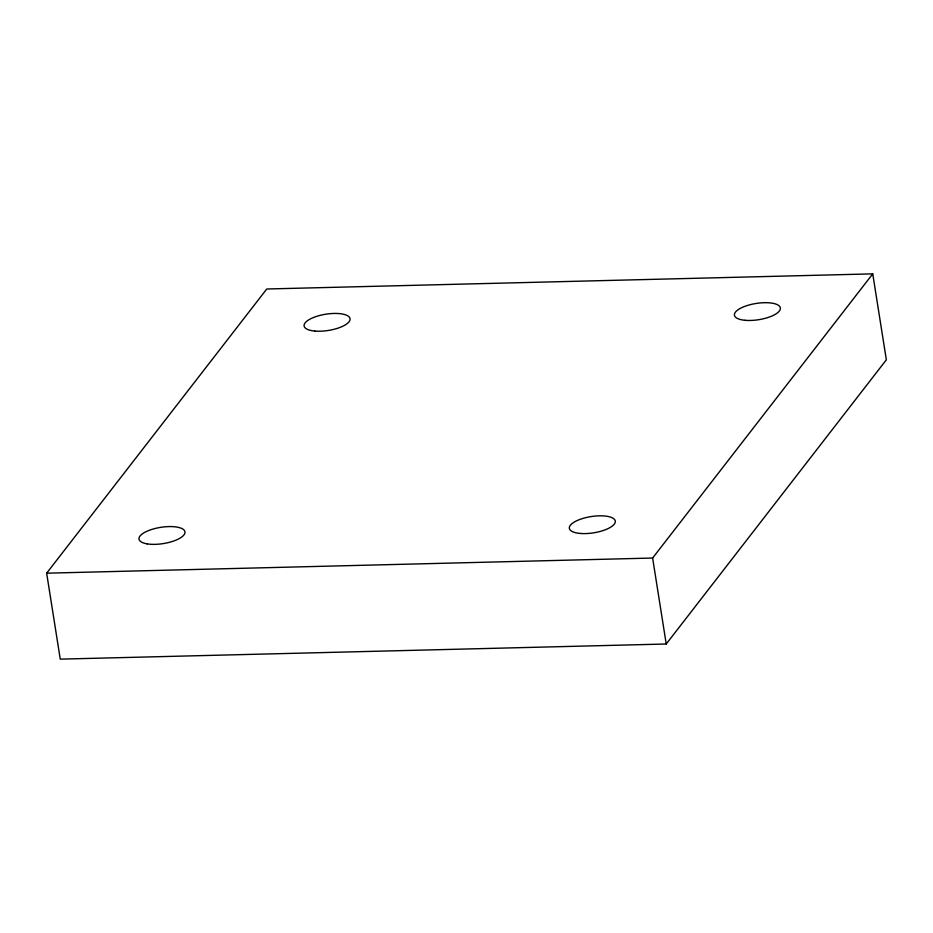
<?xml version="1.0" encoding="UTF-8"?>
<svg xmlns="http://www.w3.org/2000/svg" width="933" height="933" viewBox="0 0 933 933"><rect width="100%" height="100%" fill="white"/><g stroke="black" fill="none" stroke-linecap="round" stroke-linejoin="round"><path stroke-width="1.4" d="M46.65 573.189L266.768 288.997L872.74 273.859L886.35 359.811L666.232 644.003L60.26 659.141L46.65 573.189L652.622 558.039L872.74 273.859M652.622 558.039L666.232 644.003M314.748 331.052A23.255 8.222 -9 0 0 350.062 319.506A23.255 8.222 -9 0 0 316.415 316.439A23.255 8.222 -9 0 0 314.748 331.052M745.07 320.299A23.255 8.222 -9 0 0 780.385 308.741A23.255 8.222 -9 0 0 746.738 305.686A23.255 8.222 -9 0 0 745.07 320.299M579.988 533.431A23.255 8.222 -9 0 0 615.302 521.885A23.255 8.222 -9 0 0 581.656 518.818A23.255 8.222 -9 0 0 579.988 533.431M147.122 543.869A23.255 8.222 -9 0 0 184.629 533.816A23.255 8.222 -9 0 0 154.213 528.719A23.255 8.222 -9 0 0 147.122 543.869"/></g></svg>
